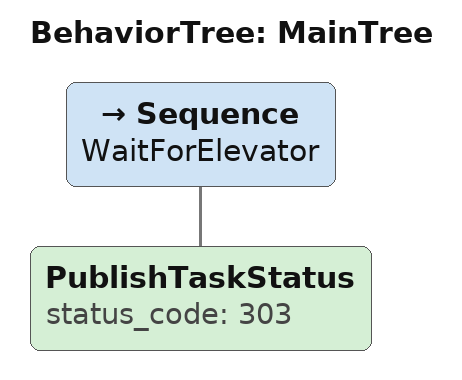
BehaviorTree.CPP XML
<root main_tree_to_execute="MainTree">
  <BehaviorTree ID="MainTree">
    <Sequence name="WaitForElevator">
      <!-- 使用默认参数 -->
      <!--ChangeUssStatus status="false"/-->
      <!--StopPlayback service_name="stop_playback"/-->
      <!--DoorControl service_name="/door_control" executeid="1" success="{door_success}" stateid="{door_state}"/-->

      <PublishTaskStatus status_code="303"/>
    </Sequence>
  </BehaviorTree>
</root>
